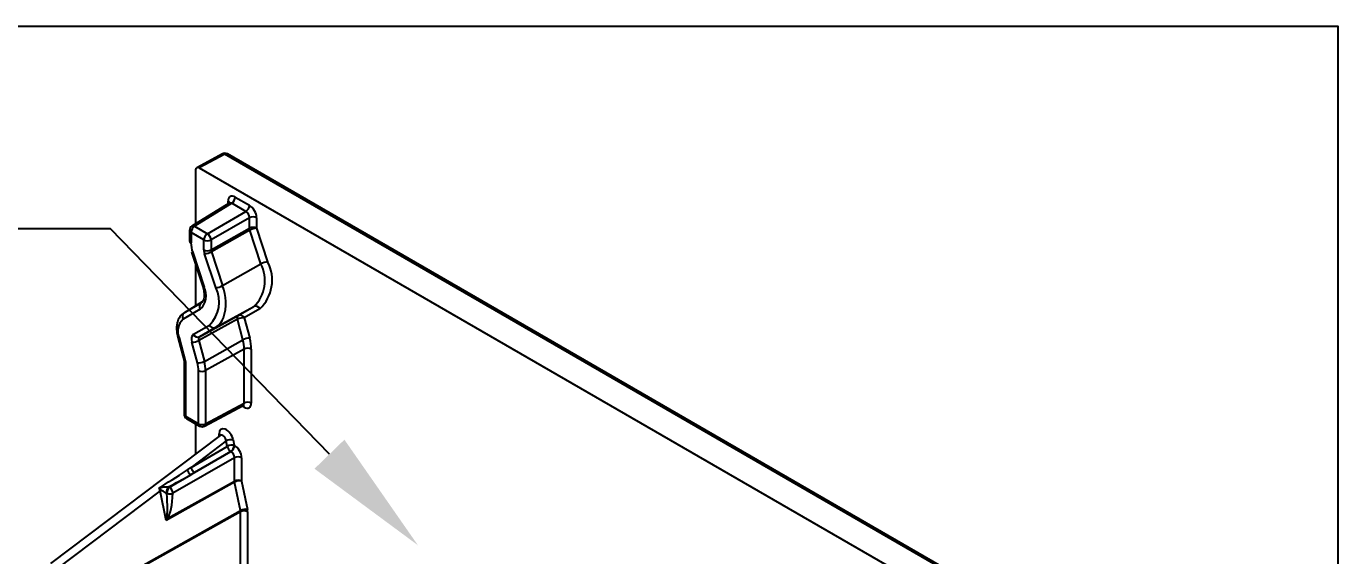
# Model space of a CAD drawing. Extents: x 0 to 7.06, y -4.75 to 0.
# Drawn here: x 4.474 to 7.059, y -1.043 to 0 of the extents above; entities that cross this region are included whole.
import ezdxf
from ezdxf import colors
from ezdxf.entities.mleader import LeaderData, LeaderLine
from ezdxf.math import Vec2, Vec3

# ---------------------------------------------------------------- set-up
doc = ezdxf.new("R2010")
doc.units = 0
doc.header["$LTSCALE"] = 0.5
doc.header["$MEASUREMENT"] = 0
doc.layers.add('End Cap', color=92, linetype='CONTINUOUS')
doc.layers.add('FAB DWG', color=221, linetype='CONTINUOUS')
doc.layers.add('Text-Unprinted', color=131, linetype='CONTINUOUS', plot=False)
doc.styles.get("Standard").update_dxf_attribs({"font": 'arial.ttf'})

msp = doc.modelspace()

# ---------------------------------------------------------------- linework, layer by layer
at = {"layer": 'End Cap', "linetype": 'Continuous', "lineweight": 25, "transparency": 16777216}
for p, q in [((4.861, -0.2515), (4.8104, -0.2786)), ((4.8658, -0.252), (4.8153, -0.2792)), ((6.6884, -1.3042), (4.8658, -0.252)), ((6.6933, -1.3038), (4.8707, -0.2516)), ((4.8083, -0.389), (4.8083, -0.2833)), ((4.8153, -0.2792), (6.6397, -1.3324)), ((4.8742, -0.3483), (4.8009, -0.3936)), ((4.8792, -0.3487), (4.806, -0.394)), ((4.872, -0.3496), (4.872, -0.3447)), ((4.9073, -0.3649), (4.8792, -0.3487)), ((4.8862, -0.3366), (4.9142, -0.3527)), ((4.8315, -0.4087), (4.9073, -0.3649)), ((4.9143, -0.3772), (4.8385, -0.4209)), ((4.9143, -0.3978), (4.9143, -0.3772)), ((4.9284, -0.3772), (4.9284, -0.3979)), ((4.7962, -0.4021), (4.7962, -0.4227)), ((4.7991, -0.4062), (4.7991, -0.4268)), ((4.8245, -0.4208), (4.7991, -0.4062)), ((4.806, -0.394), (4.8315, -0.4087)), ((4.8385, -0.4404), (4.9143, -0.3978)), ((4.915, -0.4017), (4.8392, -0.4443)), ((4.9367, -0.4681), (4.915, -0.4017)), ((4.9284, -0.3979), (4.9501, -0.4643)), ((4.8245, -0.4404), (4.8245, -0.4208)), ((4.8385, -0.4209), (4.8385, -0.4404)), ((4.8, -0.4449), (4.8222, -0.5129)), ((4.8024, -0.4459), (4.8247, -0.5139)), ((4.8477, -0.5148), (4.8259, -0.448)), ((4.8392, -0.4443), (4.8611, -0.511)), ((4.8083, -0.5507), (4.8083, -0.4703)), ((4.8611, -0.511), (4.9367, -0.4681)), ((4.8222, -0.5129), (4.8222, -0.5128)), ((4.7855, -0.5644), (4.8218, -0.5425)), ((4.8173, -0.5576), (4.7836, -0.5771)), ((4.7855, -0.5644), (4.8193, -0.545)), ((4.8473, -0.5934), (4.9227, -0.552)), ((4.8921, -0.5697), (4.9227, -0.552)), ((4.9346, -0.5567), (4.904, -0.5744)), ((4.8041, -0.6068), (4.8353, -0.5888)), ((4.8904, -0.5773), (4.8144, -0.6191)), ((4.8161, -0.6115), (4.8921, -0.5697)), ((4.8473, -0.5934), (4.8161, -0.6115)), ((4.9012, -0.6176), (4.8904, -0.5773)), ((4.904, -0.5744), (4.9148, -0.6146)), ((4.7731, -0.6122), (4.7856, -0.6591)), ((4.7757, -0.6137), (4.7885, -0.6616)), ((4.8144, -0.6191), (4.8254, -0.6601)), ((4.8254, -0.6601), (4.9012, -0.6176)), ((4.8118, -0.6631), (4.8008, -0.622)), ((4.9037, -0.6358), (4.8279, -0.6784)), ((4.9037, -0.7423), (4.9037, -0.6358)), ((4.9177, -0.6359), (4.9177, -0.7424)), ((4.7855, -0.6588), (4.7855, -0.7642)), ((4.7885, -0.6616), (4.7885, -0.7683)), ((4.8139, -0.783), (4.8139, -0.6783)), ((4.8279, -0.6784), (4.8279, -0.783)), ((4.8257, -0.7877), (4.9016, -0.7469)), ((4.8279, -0.783), (4.9037, -0.7423)), ((4.9036, -0.7505), (4.8994, -0.7481)), ((4.7885, -0.7683), (4.8139, -0.783)), ((4.7905, -0.7729), (4.816, -0.7876)), ((4.8083, -0.8428), (4.8083, -0.7831)), ((4.8568, -0.8063), (4.5219, -1.0586)), ((4.8684, -0.817), (4.7994, -0.869)), ((4.8544, -0.8081), (4.8544, -0.803)), ((4.8705, -0.8276), (4.8684, -0.817)), ((4.8822, -0.8148), (4.8843, -0.8254)), ((4.8843, -0.8254), (4.8846, -0.8256)), ((4.8847, -0.85), (4.7635, -0.92)), ((4.7994, -0.869), (4.8705, -0.8276)), ((4.8058, -0.8792), (4.8777, -0.8378)), ((4.8774, -0.8376), (4.8062, -0.879)), ((4.8777, -0.8378), (4.8774, -0.8376)), ((4.8847, -0.8958), (4.8847, -0.85)), ((4.8987, -0.8501), (4.8987, -0.8959)), ((4.792, -0.8739), (4.799, -0.8693)), ((4.885, -0.8981), (4.7501, -0.9736)), ((4.7535, -0.9693), (4.8847, -0.8958)), ((4.7564, -0.9077), (4.7987, -0.8834)), ((4.8058, -0.8792), (4.7987, -0.8834)), ((4.8964, -0.9541), (4.885, -0.8981)), ((4.8987, -0.8959), (4.9102, -0.9519)), ((4.7381, -0.9152), (4.5346, -1.0685)), ((4.7501, -0.9736), (4.7381, -0.9152)), ((4.5508, -1.1476), (4.8964, -0.9541)), ((4.8967, -0.9563), (4.5511, -1.1499)), ((4.8967, -1.7428), (4.8967, -0.9563)), ((4.9107, -0.9564), (4.9107, -1.7428))]:
    msp.add_line(p, q, dxfattribs=at)
for centre, radius, start, end in [((4.8657, -0.2603), 0.01, 60.0027, 118.2656), ((4.8629, -0.256), 0.00494, 53.6019, 112.9652), ((4.8686, -0.2561), 0.00495, 65.3602, 124.6041), ((4.8697, -0.3497), 0.00547, 19.4655, 64.2842), ((4.8708, -0.3358), 0.0154, 303.2297, 357.3477), ((4.8988, -0.352), 0.0154, 303.2297, 357.3477), ((4.9213, -0.3909), 0.0154, 62.6565, 116.7662), ((4.8062, -0.4021), 0.01, 121.7291, 180), ((4.8011, -0.4016), 0.00494, 185.0787, 246.2415), ((4.8145, -0.4069), 0.0154, 123.2297, 177.3477), ((4.8031, -0.3981), 0.00501, 54.4735, 116.3416), ((4.8399, -0.4216), 0.0154, 123.2297, 177.3477), ((4.8227, -0.4219), 0.0159, 3.5222, 56.4778), ((4.9213, -0.4116), 0.0154, 62.6565, 116.7662), ((4.9271, -0.3976), 0.0127, 181.023, 198.588), ((4.9294, -0.4272), 0.0293, 92.0407, 119.4238), ((4.8011, -0.4222), 0.00494, 185.0787, 246.2415), ((4.8316, -0.4072), 0.0154, 242.6565, 296.7662), ((4.8019, -0.4436), 0.00233, 214.0568, 282.4625), ((4.8316, -0.4267), 0.0154, 242.6565, 296.7662), ((4.8248, -0.4187), 0.0293, 272.0407, 299.4238), ((4.8816, -0.5003), 0.0774, 313.2543, 27.733), ((4.9511, -0.4936), 0.0293, 92.0407, 119.4238), ((4.8745, -0.5008), 0.0703, 313.2543, 27.733), ((4.7922, -0.5309), 0.0367, 313.2543, 27.733), ((4.8241, -0.5116), 0.00233, 214.0568, 282.4625), ((4.7928, -0.5436), 0.062, 313.2543, 27.733), ((4.8467, -0.4855), 0.0293, 272.0407, 299.4238), ((4.7745, -0.5455), 0.0932, 342.1267, 21.7009), ((4.7912, -0.5718), 0.00926, 127.473, 215.0415), ((4.8249, -0.5523), 0.00926, 127.473, 215.0415), ((4.9262, -0.5606), 0.00926, 24.9599, 112.5214), ((4.8047, -0.6008), 0.0317, 131.7023, 203.9301), ((4.8437, -0.5849), 0.00926, 204.9599, 292.5214), ((4.8274, -0.561), 0.0381, 301.3861, 339.8503), ((4.8966, -0.5747), 0.00669, 132.1894, 203.4429), ((4.9022, -0.5984), 0.0241, 85.5647, 119.0711), ((4.8956, -0.5783), 0.00926, 24.9599, 112.5214), ((4.7756, -0.6109), 0.00274, 206.6029, 273.0578), ((4.8027, -0.598), 0.0241, 265.5647, 299.0711), ((4.8125, -0.6029), 0.00926, 204.9599, 292.5214), ((4.9129, -0.6387), 0.0241, 85.5647, 119.0711), ((4.9107, -0.6496), 0.0154, 62.6565, 116.7662), ((4.8137, -0.639), 0.0241, 265.5647, 299.0711), ((4.821, -0.6646), 0.0154, 242.6565, 296.7662), ((4.8981, -0.7501), 0.00551, 355.8096, 39.6362), ((4.9107, -0.756), 0.0154, 62.6565, 116.7662), ((4.7955, -0.7642), 0.01, 180, 240.0027), ((4.7903, -0.7639), 0.0048, 184.1293, 247.1908), ((4.7934, -0.7688), 0.00494, 173.763, 234.9248), ((4.821, -0.7693), 0.0154, 242.6565, 296.7662), ((4.8188, -0.7835), 0.00494, 173.763, 234.9248), ((4.821, -0.7789), 0.01, 240.0027, 298.2656), ((4.8231, -0.7836), 0.00487, 302.6721, 6.5147), ((4.852, -0.8079), 0.00549, 20.0305, 64.228), ((4.8783, -0.8352), 0.0208, 79.3789, 118.6168), ((4.8805, -0.8458), 0.0208, 79.3789, 118.6168), ((4.8689, -0.8247), 0.0154, 303.2297, 357.3477), ((4.8692, -0.8249), 0.0154, 303.2297, 357.3477), ((4.8863, -0.8242), 0.0161, 192.3108, 236.3831), ((4.8917, -0.8638), 0.0154, 62.6565, 116.7662), ((4.8077, -0.8699), 0.0162, 194.1508, 235.9568), ((4.8147, -0.8658), 0.0161, 192.4088, 236.3602), ((4.8151, -0.8656), 0.0161, 192.3108, 236.3831), ((4.8917, -0.9096), 0.0154, 62.6565, 116.7662), ((4.8962, -0.8957), 0.0115, 180.4611, 191.7501), ((4.8949, -0.9163), 0.0208, 79.3789, 118.6168), ((4.7193, -0.9162), 0.0202, 4.7636, 21.8902), ((4.7459, -0.9291), 0.0159, 113.669, 119.256), ((4.7742, -0.9207), 0.0237, 145.4476, 177.8647), ((4.7719, -0.9211), 0.0205, 139.1361, 177.5497), ((4.7571, -0.9046), 0.0167, 250.0524, 292.4367), ((4.7477, -0.921), 0.0159, 3.5222, 56.4778), ((4.9064, -0.9723), 0.0208, 79.3789, 118.6168), ((4.9036, -0.9701), 0.0154, 62.6565, 116.7662), ((4.8276, -0.8307), 0.1572, 240.941, 241.9081)]:
    msp.add_arc(centre, radius, start, end, dxfattribs=at)
for centre, major_axis, ratio, start_param, end_param in [((4.8153, -0.2874), (-0.005, 0.00866), 0.577206, 5.498021, 7.068512), ((4.8862, -0.3529), (-0.01, 0.0173), 0.577206, 5.498021, 7.068512), ((4.8791, -0.357), (-0.00474, 0.00882), 0.576503, 5.515406, 6.31802), ((4.9142, -0.3691), (-0.01, 0.0173), 0.577557, 3.927224, 5.497716), ((4.9071, -0.3732), (-0.005, 0.00866), 0.598058, 3.927226, 5.497718), ((4.8344, -0.4472), (-0.025, 0.0433), 0.577421, 0.785368, 1.221633), ((4.8387, -0.4485), (-0.01, 0.0173), 0.577421, 0.785368, 1.221633), ((4.8457, -0.4444), (-0.00511, 0.0086), 0.589746, 0.777977, 1.214242), ((4.8141, -0.6241), (-0.01, 0.0173), 0.577329, 6.28317, 7.417439), ((4.8212, -0.62), (-0.00519, 0.00855), 0.586105, 6.270054, 7.404324), ((4.8612, -0.6114), (-0.0301, 0.0519), 0.579396, 3.925695, 4.274707), ((4.8682, -0.6073), (-0.035, 0.0606), 0.577413, 3.926951, 4.275963), ((4.7955, -0.6575), (0.00998, 0.00131), 0.46922, 3.203004, 3.865579), ((4.7786, -0.6579), (-0.025, 0.0433), 0.577413, 3.926951, 4.275963), ((4.7856, -0.6538), (-0.0299, 0.052), 0.575425, 3.928191, 4.277203), ((4.8965, -0.7383), (-0.00526, 0.00852), 0.576506, 3.106757, 3.909534), ((4.9036, -0.7342), (-0.01, 0.0173), 0.577206, 2.356428, 3.92692), ((4.8685, -0.8112), (-0.0099, 0.0175), 0.576016, 4.198549, 7.076039), ((4.8614, -0.8153), (-0.0036, 0.0096), 0.626604, 4.306381, 6.465974), ((4.8846, -0.8419), (-0.01, 0.0173), 0.577557, 3.927224, 5.497716), ((4.8775, -0.846), (-0.005, 0.00866), 0.598058, 3.927226, 5.497718), ((4.8239, -0.8435), (0.121, 0.0827), 0.050294, 3.869062, 4.411177), ((4.8239, -0.8435), (0.121, 0.0827), 0.050294, 4.470407, 4.473683), ((4.8241, -0.8516), (0.1224, 0.0747), 0.100163, 4.050293, 4.44263), ((4.8241, -0.8516), (0.1224, 0.0747), 0.100163, 4.50186, 4.505137), ((4.7312, -0.9135), (-0.0036, 0.0096), 0.626604, 4.306381, 4.911002), ((4.7467, -0.9262), (0.0102, -0.0039), 0.684559, 1.353457, 1.446489), ((4.7426, -0.9064), (-0.0066, 0.065), 0.115964, 3.453311, 4.486346), ((4.7496, -0.9106), (0.0017, 0.0635), 0.225158, 3.536524, 4.569559), ((4.7466, -0.9181), (0.0203, -0.0003), 0.589572, 1.072996, 1.166029), ((4.8895, -0.9523), (-0.00512, 0.00859), 0.588777, 3.918749, 4.180508), ((4.8965, -0.9482), (-0.01, 0.0173), 0.577405, 3.926942, 4.188702), ((4.7568, -0.9755), (0.0033, 0.022), 0.311673, 1.268765, 1.530524), ((4.7568, -0.9755), (0.0133, 0.0166), 0.304392, 1.43653, 1.69829)]:
    msp.add_ellipse(centre, major_axis=major_axis, ratio=ratio, start_param=start_param, end_param=end_param, dxfattribs=at)
for points, knots in [([(4.8751, -0.3474), (4.8751, -0.3474), (4.8752, -0.3473), (4.8746, -0.3481), (4.8743, -0.3482), (4.8742, -0.3482)], [0, 0, 0, 0, 0.230261, 0.91226, 1, 1, 1, 1]), ([(4.8222, -0.5129), (4.8232, -0.5163), (4.8254, -0.5243), (4.8253, -0.5351), (4.8227, -0.5424), (4.8204, -0.5441), (4.8194, -0.5449)], [0, 0, 0, 0, 0.207902, 0.48625, 0.757215, 1, 1, 1, 1]), ([(4.7857, -0.5644), (4.7826, -0.5667), (4.7761, -0.5718), (4.771, -0.5848), (4.7702, -0.5987), (4.7723, -0.6084), (4.7731, -0.6122)], [0, 0, 0, 0, 0.237781, 0.505334, 0.810776, 1, 1, 1, 1]), ([(4.9016, -0.747), (4.9024, -0.7468), (4.9032, -0.7466), (4.9029, -0.7465), (4.9029, -0.7465)], [0, 0, 0, 0, 0.94524, 1, 1, 1, 1]), ([(4.8574, -0.8056), (4.8574, -0.8056), (4.8575, -0.8055), (4.8571, -0.8059), (4.8567, -0.8063)], [0, 0, 0, 0, 0.25869, 1, 1, 1, 1]), ([(4.7363, -0.9094), (4.7364, -0.9093), (4.7364, -0.9093), (4.7366, -0.9093), (4.7367, -0.9092), (4.7371, -0.909), (4.7375, -0.9088), (4.7379, -0.9087), (4.7381, -0.9086)], [0, 0, 0, 0, 0.0808306, 0.1009827, 0.1922515, 0.3603568, 0.6623171, 1, 1, 1, 1]), ([(4.7395, -0.9145), (4.739, -0.9135), (4.7383, -0.9121), (4.7371, -0.9104), (4.7367, -0.9098), (4.7364, -0.9094), (4.7363, -0.9094)], [0, 0, 0, 0, 0.597731, 0.784847, 0.974335, 1, 1, 1, 1]), ([(4.7381, -0.9086), (4.7407, -0.908), (4.745, -0.9069), (4.7508, -0.907), (4.7538, -0.9072), (4.7547, -0.9072)], [0, 0, 0, 0, 0.501379, 0.837004, 1, 1, 1, 1]), ([(4.7506, -0.9198), (4.7504, -0.9197), (4.7488, -0.9189), (4.7459, -0.9171), (4.7428, -0.9152), (4.7406, -0.9144), (4.7397, -0.9145), (4.7395, -0.9145)], [0, 0, 0, 0, 0.04345, 0.408047, 0.777833, 0.933309, 1, 1, 1, 1])]:
    msp.add_open_spline(points, degree=3, knots=knots, dxfattribs=at)
at = {"layer": 'Text-Unprinted', "ltscale": 0.5, "transparency": 16777216}
msp.add_lwpolyline([(0, 0), (7.0587, 0), (7.0587, -4.7533), (0, -4.7533)], close=True, dxfattribs=at)

# ---------------------------------------------------------------- leaders
at = {"layer": 'FAB DWG', "transparency": 16777216}
ml = msp.add_multileader_mtext('Standard', dxfattribs=at)
ml.set_content('CS00216', color=256)
ml.set_leader_properties()
ml.build(insert=Vec2(0, 0))
ml.multileader.update_dxf_attribs({"text_right_attachment_type": 2, "dogleg_length": 0.36, "arrow_head_size": 0.25})
ctx = ml.context
ctx.base_point, ctx.char_height, ctx.arrow_head_size, ctx.landing_gap_size, ctx.plane_origin = Vec3(2.6778, -0.3972), 0.25, 0.25, 0.09, Vec3(4.6413, -2.8544)
ctx.right_attachment, ctx.text_align_type = 2, 2
notes = []
notes.append((ctx, [(0, (1, 1, 0), (4.6407, -0.3993), (-1, 0), 0.36, [(0, [(5.2461, -1.0223)], 0, [])])]))
ctx.mtext.insert, ctx.mtext.alignment, ctx.mtext.flow_direction = Vec3(4.1907, -0.27), 3, 5
for ctx, leaders in notes:
    for number, flags, end, landing, length, lines in leaders:
        leader = LeaderData()
        leader.index, (leader.has_last_leader_line, leader.has_dogleg_vector, leader.attachment_direction) = number, flags
        leader.last_leader_point, leader.dogleg_vector, leader.dogleg_length = Vec3(end), Vec3(landing), length
        for number, points, colour, breaks in lines:
            line = LeaderLine()
            line.index, line.vertices, line.color, line.breaks = number, Vec3.list(points), colors.encode_raw_color(colour), breaks
            leader.lines.append(line)
        ctx.leaders.append(leader)

doc.saveas('drawing.dxf')
